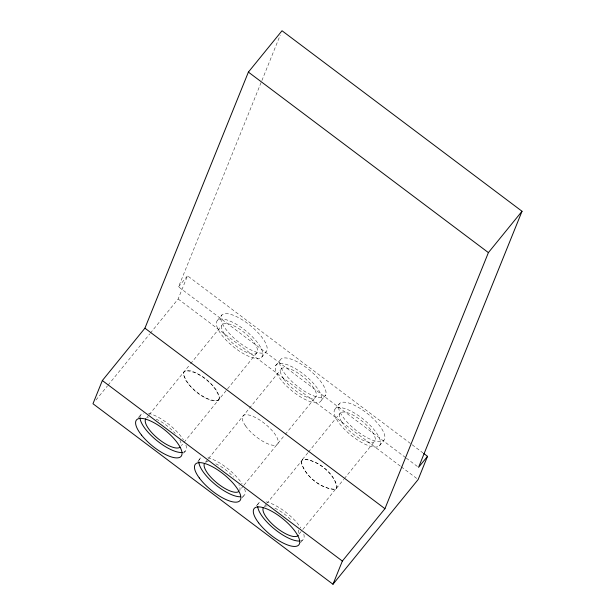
<?xml version="1.0" encoding="UTF-8"?>
<svg xmlns="http://www.w3.org/2000/svg" width="615" height="615" viewBox="0 0 615 615"><rect width="100%" height="100%" fill="white"/><g stroke="black" fill="none" stroke-linecap="round" stroke-linejoin="round"><path stroke-width="0.46" stroke-dasharray="3.08 2.31" d="M301.419 460.881C302.372 474.534 321.922 489.824 335.344 489.171L336.789 487.718C335.844 474.065 316.295 458.775 302.864 459.428L267.471 502.624M218.879 399.558L219.371 397.367C214.581 383.722 200.229 371.46 185.592 370.714L183.908 371.967L183.416 374.158C188.198 387.804 202.55 400.065 217.195 400.811L218.879 399.558L257.07 352.595M307.854 452.809L301.788 460.266L301.127 462.334C305.463 476.233 320.046 488.164 334.583 489.44L336.428 488.333L343.7 479.385M336.428 488.333L337.089 486.265C332.753 472.366 318.17 460.435 303.633 459.159L301.788 460.266M405.523 457.545L178.55 286.828L261.536 81.434M261.898 80.542L280.217 35.193M150.36 333.169L178.142 298.998L187.513 275.812L411.42 444.222M218.348 400.173L219.317 398.343C218.34 388.918 209.661 382.561 202.796 377.026C197.453 373.928 190.881 368.677 184.439 371.345L183.462 373.182C184.446 382.599 193.125 388.957 199.983 394.492C205.325 397.598 211.898 402.848 218.348 400.173L181.363 445.652M178.55 286.828L187.513 275.812M95.994 400.019L107.471 385.905M108.079 385.159L149.753 333.914M138.36 417.67L141.104 414.295M217.502 320.346L221.892 314.949M148.669 415.333L146.247 418.315A22.294 7.818 39.1 0 1 148.376 417.47M149.276 414.587L189.966 364.511M190.573 363.765L222.1 324.997M183.647 453.186L185.292 451.164M261.667 357.238A28.79 10.101 39.1 0 0 234.784 323.382A28.79 10.101 39.1 0 0 222.307 335.767A28.79 10.101 39.1 0 0 261.667 357.238L266.057 351.842A28.79 10.101 39.1 0 0 239.174 317.986A28.79 10.101 39.1 0 0 226.697 330.363A28.79 10.101 39.1 0 0 266.057 351.842M197.815 461.45L200.559 458.075M275.551 365.848L279.94 360.444M205.541 462.173L207.97 459.197M208.577 458.452L280.717 369.73M243.417 485.858L239.781 490.332A22.294 7.818 39.1 0 0 238.928 484.774M244.024 485.112L284.637 435.159M285.245 434.413L316.164 396.398M241.903 497.942L243.548 495.921M321.338 400.28L325.727 394.884M335.037 409.075L339.426 403.678M256.394 505.922L259.138 502.547M308.461 452.063L339.98 413.303M264.442 506.353L266.864 503.37M299.205 533.943L302.234 530.215M302.841 529.469L336.789 487.718M344.308 478.639L374.62 441.37M300.489 542.684L302.688 539.985M379.563 445.591A28.79 10.101 39.1 0 0 351.911 411.604A28.79 10.101 39.1 0 0 340.426 424.804A28.79 10.101 39.1 0 0 379.563 445.591L383.952 440.194A28.79 10.101 39.1 0 0 356.3 406.207A28.79 10.101 39.1 0 0 344.815 419.407A28.79 10.101 39.1 0 0 383.952 440.194M412.188 444.799L422.92 452.871M406.292 458.121L418.561 467.354M178.142 298.998L400.519 466.255M401.28 466.831L417.385 478.947M156.164 419.169A22.294 7.818 39.1 0 1 175.229 433.46M179.895 440.148A22.294 7.818 39.1 0 1 181.125 445.314M205.725 462.173A22.294 7.818 39.1 0 1 208.231 461.68M215.834 463.802A22.294 7.818 39.1 0 1 233.554 477.132M264.673 506.391A22.294 7.818 39.1 0 1 267.225 505.953M274.897 508.167A22.294 7.818 39.1 0 1 291.979 520.92M298.214 530.038A22.294 7.818 39.1 0 1 298.813 533.997M185.915 445.106A28.79 10.101 39.1 0 1 182.686 452.394M139.997 416.778A28.79 10.101 39.1 0 1 143.71 413.065M148.407 413.326A28.79 10.101 39.1 0 1 183.485 440.009M244.624 488.917A28.79 10.101 39.1 0 1 242.218 496.513M199.014 460.212A28.79 10.101 39.1 0 1 201.897 457.483M207.847 457.721A28.79 10.101 39.1 0 1 242.125 483.936M303.818 534.281A28.79 10.101 39.1 0 1 300.689 540.877M257.785 504.838A28.79 10.101 39.1 0 1 261.144 501.655M266.103 501.855A28.79 10.101 39.1 0 1 300.82 527.939M283.861 372.375A28.79 10.101 39.1 0 0 323.928 396.821A28.79 10.101 39.1 0 0 300.704 363.803A28.79 10.101 39.1 0 0 283.861 372.375M341.625 421.744A22.294 7.818 39.1 0 0 372.775 442.477A22.294 7.818 39.1 0 0 357.5 417.777A22.294 7.818 39.1 0 0 341.625 421.744M245.562 425.934A22.294 7.818 39.1 0 0 276.581 444.86A22.294 7.818 39.1 0 0 258.608 419.299A22.294 7.818 39.1 0 0 245.562 425.934M283.753 378.971A22.294 7.818 39.1 0 0 314.772 397.89A22.294 7.818 39.1 0 0 296.799 372.329A22.294 7.818 39.1 0 0 283.753 378.971M224.244 333.745A22.294 7.818 39.1 0 0 255.386 353.84A22.294 7.818 39.1 0 0 239.12 328.802A22.294 7.818 39.1 0 0 224.244 333.745M279.471 377.779A28.79 10.101 39.1 0 0 319.539 402.218A28.79 10.101 39.1 0 0 296.315 369.2A28.79 10.101 39.1 0 0 279.471 377.779"/><path stroke-width="0.92" d="M427.517 456.33L418.561 467.354L522.027 211.268L282.016 30.75L248.391 72.093L144.925 328.179L102.344 380.539L92.973 403.732L332.984 584.25L418.154 479.523L427.517 456.33L423.689 453.447M332.984 584.25L342.355 561.065L384.936 508.697L488.402 252.611L522.027 211.268M248.391 72.093L488.402 252.611M144.925 328.179L384.936 508.697M102.344 380.539L342.355 561.065M180.149 447.143A22.294 7.818 39.1 0 1 157.94 438.533A22.294 7.818 39.1 0 1 145.786 418.823M238.389 491.823A22.294 7.818 39.1 0 1 216.718 482.737A22.294 7.818 39.1 0 1 204.334 463.664M298.252 535.281A22.294 7.818 39.1 0 1 276.888 528.054A22.294 7.818 39.1 0 1 263.228 507.844M182.686 452.394A28.79 10.101 39.1 0 1 156.756 440.501A28.79 10.101 39.1 0 1 139.974 417.577M240.534 496.766A28.79 10.101 39.1 0 1 214.673 483.997A28.79 10.101 39.1 0 1 198.829 461.727M299.851 541.008A28.79 10.101 39.1 0 1 274.259 528.869A28.79 10.101 39.1 0 1 257.7 506.414M141.55 435.128A28.79 10.101 39.1 0 0 180.902 456.561A28.79 10.101 39.1 0 0 153.965 422.697A28.79 10.101 39.1 0 0 141.55 435.128M199.291 477.932A28.79 10.101 39.1 0 0 239.158 501.317A28.79 10.101 39.1 0 0 214.55 467.938A28.79 10.101 39.1 0 0 199.291 477.932M258.623 522.842A28.79 10.101 39.1 0 0 298.298 545.39A28.79 10.101 39.1 0 0 272.645 511.765A28.79 10.101 39.1 0 0 258.623 522.842"/></g></svg>
